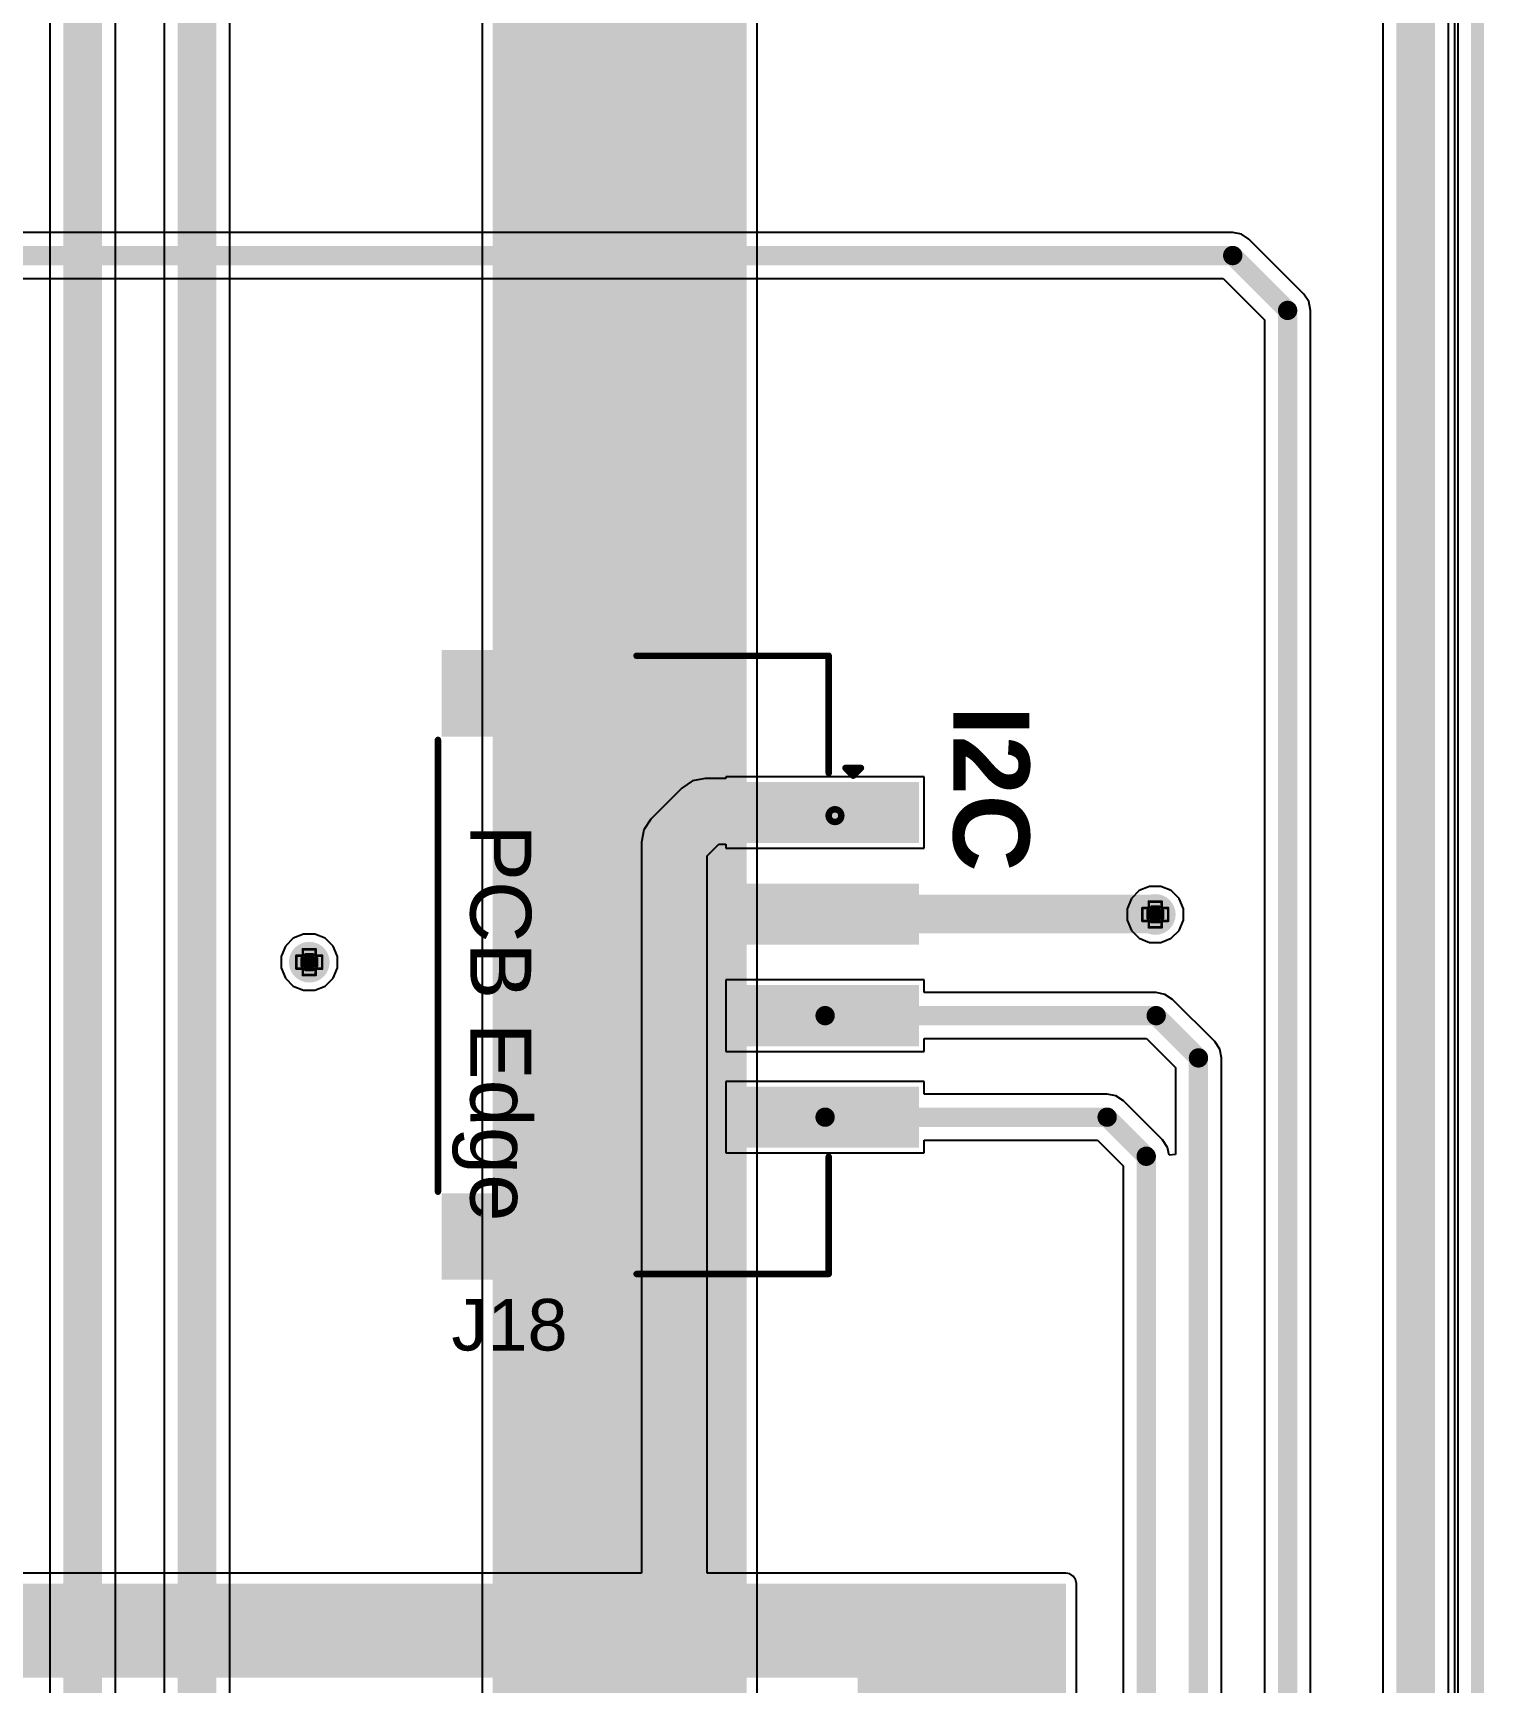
# Model space of a CAD drawing. Header units: inches. Extents: x -7 to 5163, y -3 to 5149.
# Drawn here: x 168.55 to 197.13, y 81.41 to 113.91 of the extents above; entities that cross this region are included whole.
import ezdxf

# ---------------------------------------------------------------- set-up
doc = ezdxf.new("R2010")
doc.units = ezdxf.units.IN
for name, color, linetype in [('Board Outline', 216, 'Continuous'), ('Bottom Layer', 5, 'Continuous'), ('Bottom Solder', 6, 'Continuous'), ('Drill Drawing', 1, 'Continuous'), ('GND', 76, 'Continuous'), ('Mechanical 15', 56, 'Continuous'), ('PWR', 16, 'Continuous'), ('Top Layer', 1, 'Continuous'), ('Top Overlay', 2, 'Continuous'), ('Top Paste', 8, 'Continuous'), ('Top Solder', 216, 'Continuous'), ('Via Holes', 16, 'Continuous')]:
    doc.layers.add(name, color=color, linetype=linetype)
doc.styles.add('Arial', font='', dxfattribs={"height": 0.2})
doc.styles.add('Arial_Bold', font='', dxfattribs={"height": 0.2})
doc.styles.get('Arial').set_extended_font_data('Arial')
doc.styles.get('Arial_Bold').set_extended_font_data('Arial', bold=True)

# ---------------------------------------------------------------- blocks, each defined once
blk = doc.blocks.new('WAFER_PH2_0_4PWB_56')
at = {"layer": 'Top Layer'}
for points in [[(-0.5000002699999999, 1.75000031), (0.5000002699999999, 1.75000031), (0.5000002699999999, -1.75000031), (-0.5000002699999999, -1.75000031)], [(1.50000081, 1.75000031), (2.50000135, 1.75000031), (2.50000135, -1.75000031), (1.50000081, -1.75000031)], [(3.49999935, 1.75000031), (4.49999989, 1.75000031), (4.49999989, -1.75000031), (3.49999935, -1.75000031)], [(5.500000429999999, 1.75000031), (6.500000969999999, 1.75000031), (6.500000969999999, -1.75000031), (5.500000429999999, -1.75000031)], [(-3.10000015, -3.94999845), (-1.60000061, -3.94999845), (-1.60000061, -7.44999907), (-3.10000015, -7.44999907)], [(7.600001310000001, -3.94999845), (9.100000849999999, -3.94999845), (9.100000849999999, -7.44999907), (7.600001310000001, -7.44999907)]]:
    blk.add_hatch(color=1, dxfattribs=at).paths.add_polyline_path(points)
at = {"layer": 'Top Paste'}
for points in [[(-0.5000002699999999, 1.75000031), (0.5000002699999999, 1.75000031), (0.5000002699999999, -1.75000031), (-0.5000002699999999, -1.75000031)], [(1.50000081, 1.75000031), (2.50000135, 1.75000031), (2.50000135, -1.75000031), (1.50000081, -1.75000031)], [(3.49999935, 1.75000031), (4.49999989, 1.75000031), (4.49999989, -1.75000031), (3.49999935, -1.75000031)], [(5.500000429999999, 1.75000031), (6.500000969999999, 1.75000031), (6.500000969999999, -1.75000031), (5.500000429999999, -1.75000031)], [(-3.10000015, -3.94999845), (-1.60000061, -3.94999845), (-1.60000061, -7.44999907), (-3.10000015, -7.44999907)], [(7.600001310000001, -3.94999845), (9.100000849999999, -3.94999845), (9.100000849999999, -7.44999907), (7.600001310000001, -7.44999907)]]:
    blk.add_hatch(color=8, dxfattribs=at).paths.add_polyline_path(points)
at = {"layer": 'Top Solder'}
for points in [[(-0.6016002699999999, 1.85160031), (0.6016002699999999, 1.85160031), (0.6016002699999999, -1.85160031), (-0.6016002699999999, -1.85160031)], [(1.39840081, 1.85160031), (2.60160135, 1.85160031), (2.60160135, -1.85160031), (1.39840081, -1.85160031)], [(3.39839935, 1.85160031), (4.60159989, 1.85160031), (4.60159989, -1.85160031), (3.39839935, -1.85160031)], [(5.39840043, 1.85160031), (6.601600969999999, 1.85160031), (6.601600969999999, -1.85160031), (5.39840043, -1.85160031)], [(-3.20160015, -3.84839845), (-1.49840061, -3.84839845), (-1.49840061, -7.55159907), (-3.20160015, -7.55159907)], [(7.49840131, -3.84839845), (9.20160085, -3.84839845), (9.20160085, -7.55159907), (7.49840131, -7.55159907)]]:
    blk.add_hatch(color=216, dxfattribs=at).paths.add_polyline_path(points)
at = {"layer": 'Mechanical 15'}
for points in [[(0.18463768, 0.1941068, 0.127, 0.127, 1), (-0.06529831999999999, 0.1941068, 0.127, 0.127, 1)], [(-0.09704832, 0.1941068, 0.0635, 0.0635, 1), (-0.03354832, 0.1941068, 0.0635, 0.0635, 1)], [(0.15288768, 0.1941068, 0.0635, 0.0635, 1), (0.21638768, 0.1941068, 0.0635, 0.0635, 1)]]:
    blk.add_lwpolyline(points, format="xyseb", close=True, dxfattribs=at)
at = {"layer": 'Top Overlay'}
for points in [[(-0.7271994599999999, 0.55360062, 0.127, 0.127, 0), (-0.8795994599999999, 0.70600062, 0.127, 0.127, 0)], [(-0.8795994599999999, 0.40120062, 0.127, 0.127, 0), (-0.8795994599999999, 0.70600062, 0.127, 0.127, 0)], [(-0.8795994599999999, 0.40120062, 0.127, 0.127, 0), (-0.7271994599999999, 0.55360062, 0.127, 0.127, 0)], [(-0.77799946, 0.07100062, 0.127, 0.127, 0), (-3.08939946, 0.07100062, 0.127, 0.127, 0)], [(-3.08939946, -3.71359938, 0.127, 0.127, 0), (-3.08939946, 0.07100062, 0.127, 0.127, 0)], [(9.08940016, 0.07100062, 0.127, 0.127, 0), (6.778000159999999, 0.07100062, 0.127, 0.127, 0)], [(9.08940016, -3.71359938, 0.127, 0.127, 0), (9.08940016, 0.07100062, 0.127, 0.127, 0)], [(7.468199439999999, -7.62519938, 0.127, 0.127, 0), (-1.43180054, -7.62519938, 0.127, 0.127, 0)]]:
    blk.add_lwpolyline(points, format="xyseb", dxfattribs=at)
for points in [[(-0.91134946, 0.70600062, 0.0635, 0.0635, 1), (-0.8478494599999998, 0.70600062, 0.0635, 0.0635, 1)], [(-0.91134946, 0.70600062, 0.0635, 0.0635, 1), (-0.8478494599999998, 0.70600062, 0.0635, 0.0635, 1)], [(-0.91134946, 0.40120062, 0.0635, 0.0635, 1), (-0.8478494599999998, 0.40120062, 0.0635, 0.0635, 1)], [(-0.91134946, 0.40120062, 0.0635, 0.0635, 1), (-0.8478494599999998, 0.40120062, 0.0635, 0.0635, 1)], [(-0.75894946, 0.55360062, 0.0635, 0.0635, 1), (-0.69544946, 0.55360062, 0.0635, 0.0635, 1)], [(-0.75894946, 0.55360062, 0.0635, 0.0635, 1), (-0.69544946, 0.55360062, 0.0635, 0.0635, 1)], [(-3.12114946, 0.07100062, 0.0635, 0.0635, 1), (-3.05764946, 0.07100062, 0.0635, 0.0635, 1)], [(-3.12114946, 0.07100062, 0.0635, 0.0635, 1), (-3.05764946, 0.07100062, 0.0635, 0.0635, 1)], [(-0.80974946, 0.07100062, 0.0635, 0.0635, 1), (-0.7462494599999999, 0.07100062, 0.0635, 0.0635, 1)], [(6.74625016, 0.07100062, 0.0635, 0.0635, 1), (6.80975016, 0.07100062, 0.0635, 0.0635, 1)], [(9.05765016, 0.07100062, 0.0635, 0.0635, 1), (9.12115016, 0.07100062, 0.0635, 0.0635, 1)], [(9.05765016, 0.07100062, 0.0635, 0.0635, 1), (9.12115016, 0.07100062, 0.0635, 0.0635, 1)], [(-3.12114946, -3.71359938, 0.0635, 0.0635, 1), (-3.05764946, -3.71359938, 0.0635, 0.0635, 1)], [(9.05765016, -3.71359938, 0.0635, 0.0635, 1), (9.12115016, -3.71359938, 0.0635, 0.0635, 1)], [(-1.46355054, -7.62519938, 0.0635, 0.0635, 1), (-1.40005054, -7.62519938, 0.0635, 0.0635, 1)], [(7.436449440000001, -7.62519938, 0.0635, 0.0635, 1), (7.49994944, -7.62519938, 0.0635, 0.0635, 1)]]:
    blk.add_lwpolyline(points, format="xyseb", close=True, dxfattribs=at)
at = {"layer": 'Top Overlay', "style": 'Arial'}
blk.add_text('PCB Edge', height=1.20000014, dxfattribs=at).set_placement((0.2286, -6.98827406))

msp = doc.modelspace()

# ---------------------------------------------------------------- hatches: boundary and pattern name
at = {"layer": 'Bottom Layer'}
msp.add_hatch(color=5, dxfattribs=at).paths.add_polyline_path([(177.59964734, 61.08699999999999), (182.60755198, 61.08699999999999), (182.60755198, 155.0924), (177.59964734, 155.0924)])
h = msp.add_hatch(color=5, dxfattribs=at)
edge = h.paths.add_edge_path()
edge.add_arc((190.6524, 96.5454), 0.2999994, 0, 360)
h = msp.add_hatch(color=5, dxfattribs=at)
edge = h.paths.add_edge_path()
edge.add_arc((173.99, 95.6056), 0.2999994, 0, 360)
at = {"layer": 'Bottom Solder'}
h = msp.add_hatch(color=6, dxfattribs=at)
edge = h.paths.add_edge_path()
edge.add_arc((190.6524, 96.5454), 0.4015993999999999, 0, 360)
h = msp.add_hatch(color=6, dxfattribs=at)
edge = h.paths.add_edge_path()
edge.add_arc((173.99, 95.6056), 0.4015993999999999, 0, 360)
at = {"layer": 'GND'}
h = msp.add_hatch(color=76, dxfattribs=at)
edge = h.paths.add_edge_path()
edge.add_arc((190.6524, 96.5454), 0.2999994, 0, 360)
h = msp.add_hatch(color=76, dxfattribs=at)
edge = h.paths.add_edge_path()
edge.add_arc((173.99, 95.6056), 0.2999994, 0, 360)
at = {"layer": 'PWR'}
h = msp.add_hatch(color=16, dxfattribs=at)
edge = h.paths.add_edge_path()
edge.add_arc((190.6524, 96.5454), 0.2999994, 0, 360)
h = msp.add_hatch(color=16, dxfattribs=at)
edge = h.paths.add_edge_path()
edge.add_arc((173.99, 95.6056), 0.2999994, 0, 360)
at = {"layer": 'Top Layer'}
h = msp.add_hatch(color=1, dxfattribs=at)
edge = h.paths.add_edge_path()
edge.add_arc((190.6524, 96.5454), 0.2999994, 0, 360)
h = msp.add_hatch(color=1, dxfattribs=at)
edge = h.paths.add_edge_path()
edge.add_arc((173.99, 95.6056), 0.2999994, 0, 360)
for points in [[(83.82577341999999, 81.5086), (188.89197426, 81.5086), (188.89197426, 83.3628), (83.82577341999999, 83.3628)], [(184.791985, 71.37200610000001), (188.8919768, 71.37200610000001), (188.8919768, 83.36279746), (184.791985, 83.36279746)]]:
    msp.add_hatch(color=1, dxfattribs=at).paths.add_polyline_path(points)
at = {"layer": 'Top Solder'}
h = msp.add_hatch(color=216, dxfattribs=at)
edge = h.paths.add_edge_path()
edge.add_arc((190.6524, 96.5454), 0.4015993999999999, 0, 360)
h = msp.add_hatch(color=216, dxfattribs=at)
edge = h.paths.add_edge_path()
edge.add_arc((173.99, 95.6056), 0.4015993999999999, 0, 360)
at = {"layer": 'Via Holes'}
h = msp.add_hatch(color=7, dxfattribs=at)
edge = h.paths.add_edge_path()
edge.add_arc((190.6524, 96.5454), 0.1499997, 0, 360)
h = msp.add_hatch(color=7, dxfattribs=at)
edge = h.paths.add_edge_path()
edge.add_arc((173.99, 95.6056), 0.1499997, 0, 360)

# ---------------------------------------------------------------- linework, layer by layer
at = {"layer": 'Board Outline'}
msp.add_lwpolyline([(196.9999743, 1.62870896, 0.254, 0.254, 0), (197.00000478, 152.62200108, 0.254, 0.254, 0)], format="xyseb", dxfattribs=at)
at = {"layer": 'Bottom Layer'}
for p, q in [((196.61154734, 152.62200108), (196.6115194, 1.62870642)), ((182.81473216, 71.73779658), (182.81473216, 142.75979068)), ((168.87801378, 127.9652), (168.87801378, 20.18763298)), ((170.17289562, 19.9194547), (170.17289562, 127.9652)), ((177.39246716, 127.9652), (177.39246716, 64.9193901)), ((171.13275908, 126.6444), (171.13275908, 19.1947038)), ((172.42764092, 50.44604592), (172.42764092, 126.37622172))]:
    msp.add_line(p, q, dxfattribs=at)
for points in [[(169.5254547, 19.9194547, 0.7619999999999999, 0.7619999999999999, 0), (169.5254547, 128.3783437, 0.7619999999999999, 0.7619999999999999, 0)], [(171.7802, 18.92652552, 0.7619999999999999, 0.7619999999999999, 0), (171.7802, 126.6444, 0.7619999999999999, 0.7619999999999999, 0)]]:
    msp.add_lwpolyline(points, format="xyseb", dxfattribs=at)
at = {"layer": 'Drill Drawing'}
for points in [[(190.3984, 96.41839999999999, 0.0508, 0.0508, 0), (190.3984, 96.6724, 0.0508, 0.0508, 0)], [(190.3984, 96.6724, 0.0508, 0.0508, 0), (190.5254, 96.6724, 0.0508, 0.0508, 0)], [(190.5, 96.4692, 0.0508, 0.0508, 0), (190.5, 96.62159999999999, 0.0508, 0.0508, 0)], [(190.5, 96.62159999999999, 0.0508, 0.0508, 0), (190.5762, 96.62159999999999, 0.0508, 0.0508, 0)], [(190.5254, 96.6724, 0.0508, 0.0508, 0), (190.5254, 96.79939999999999, 0.0508, 0.0508, 0)], [(190.5254, 96.79939999999999, 0.0508, 0.0508, 0), (190.7794, 96.79939999999999, 0.0508, 0.0508, 0)], [(190.5762, 96.62159999999999, 0.0508, 0.0508, 0), (190.5762, 96.69779999999999, 0.0508, 0.0508, 0)], [(190.5762, 96.69779999999999, 0.0508, 0.0508, 0), (190.7286, 96.69779999999999, 0.0508, 0.0508, 0)], [(190.7286, 96.62159999999999, 0.0508, 0.0508, 0), (190.7286, 96.69779999999999, 0.0508, 0.0508, 0)], [(190.7286, 96.62159999999999, 0.0508, 0.0508, 0), (190.8048, 96.62159999999999, 0.0508, 0.0508, 0)], [(190.7794, 96.6724, 0.0508, 0.0508, 0), (190.7794, 96.79939999999999, 0.0508, 0.0508, 0)], [(190.7794, 96.6724, 0.0508, 0.0508, 0), (190.9064, 96.6724, 0.0508, 0.0508, 0)], [(190.8048, 96.4692, 0.0508, 0.0508, 0), (190.8048, 96.62159999999999, 0.0508, 0.0508, 0)], [(190.9064, 96.41839999999999, 0.0508, 0.0508, 0), (190.9064, 96.6724, 0.0508, 0.0508, 0)], [(190.3984, 96.41839999999999, 0.0508, 0.0508, 0), (190.5254, 96.41839999999999, 0.0508, 0.0508, 0)], [(190.5, 96.4692, 0.0508, 0.0508, 0), (190.5762, 96.4692, 0.0508, 0.0508, 0)], [(190.5254, 96.2914, 0.0508, 0.0508, 0), (190.5254, 96.41839999999999, 0.0508, 0.0508, 0)], [(190.5254, 96.2914, 0.0508, 0.0508, 0), (190.7794, 96.2914, 0.0508, 0.0508, 0)], [(190.5762, 96.39299999999999, 0.0508, 0.0508, 0), (190.5762, 96.4692, 0.0508, 0.0508, 0)], [(190.5762, 96.39299999999999, 0.0508, 0.0508, 0), (190.7286, 96.39299999999999, 0.0508, 0.0508, 0)], [(190.7286, 96.4692, 0.0508, 0.0508, 0), (190.8048, 96.4692, 0.0508, 0.0508, 0)], [(190.7286, 96.39299999999999, 0.0508, 0.0508, 0), (190.7286, 96.4692, 0.0508, 0.0508, 0)], [(190.7794, 96.41839999999999, 0.0508, 0.0508, 0), (190.9064, 96.41839999999999, 0.0508, 0.0508, 0)], [(190.7794, 96.2914, 0.0508, 0.0508, 0), (190.7794, 96.41839999999999, 0.0508, 0.0508, 0)], [(173.736, 95.47859999999999, 0.0508, 0.0508, 0), (173.736, 95.73259999999999, 0.0508, 0.0508, 0)], [(173.736, 95.73259999999999, 0.0508, 0.0508, 0), (173.863, 95.73259999999999, 0.0508, 0.0508, 0)], [(173.8376, 95.5294, 0.0508, 0.0508, 0), (173.8376, 95.6818, 0.0508, 0.0508, 0)], [(173.8376, 95.6818, 0.0508, 0.0508, 0), (173.9138, 95.6818, 0.0508, 0.0508, 0)], [(173.863, 95.73259999999999, 0.0508, 0.0508, 0), (173.863, 95.8596, 0.0508, 0.0508, 0)], [(173.863, 95.8596, 0.0508, 0.0508, 0), (174.117, 95.8596, 0.0508, 0.0508, 0)], [(173.9138, 95.6818, 0.0508, 0.0508, 0), (173.9138, 95.758, 0.0508, 0.0508, 0)], [(173.9138, 95.758, 0.0508, 0.0508, 0), (174.0662, 95.758, 0.0508, 0.0508, 0)], [(174.0662, 95.6818, 0.0508, 0.0508, 0), (174.0662, 95.758, 0.0508, 0.0508, 0)], [(174.0662, 95.6818, 0.0508, 0.0508, 0), (174.1424, 95.6818, 0.0508, 0.0508, 0)], [(174.117, 95.73259999999999, 0.0508, 0.0508, 0), (174.117, 95.8596, 0.0508, 0.0508, 0)], [(174.117, 95.73259999999999, 0.0508, 0.0508, 0), (174.244, 95.73259999999999, 0.0508, 0.0508, 0)], [(174.1424, 95.5294, 0.0508, 0.0508, 0), (174.1424, 95.6818, 0.0508, 0.0508, 0)], [(174.244, 95.47859999999999, 0.0508, 0.0508, 0), (174.244, 95.73259999999999, 0.0508, 0.0508, 0)], [(173.736, 95.47859999999999, 0.0508, 0.0508, 0), (173.863, 95.47859999999999, 0.0508, 0.0508, 0)], [(173.8376, 95.5294, 0.0508, 0.0508, 0), (173.9138, 95.5294, 0.0508, 0.0508, 0)], [(173.863, 95.35159999999999, 0.0508, 0.0508, 0), (173.863, 95.47859999999999, 0.0508, 0.0508, 0)], [(173.863, 95.35159999999999, 0.0508, 0.0508, 0), (174.117, 95.35159999999999, 0.0508, 0.0508, 0)], [(173.9138, 95.4532, 0.0508, 0.0508, 0), (173.9138, 95.5294, 0.0508, 0.0508, 0)], [(173.9138, 95.4532, 0.0508, 0.0508, 0), (174.0662, 95.4532, 0.0508, 0.0508, 0)], [(174.0662, 95.5294, 0.0508, 0.0508, 0), (174.1424, 95.5294, 0.0508, 0.0508, 0)], [(174.0662, 95.4532, 0.0508, 0.0508, 0), (174.0662, 95.5294, 0.0508, 0.0508, 0)], [(174.117, 95.47859999999999, 0.0508, 0.0508, 0), (174.244, 95.47859999999999, 0.0508, 0.0508, 0)], [(174.117, 95.35159999999999, 0.0508, 0.0508, 0), (174.117, 95.47859999999999, 0.0508, 0.0508, 0)]]:
    msp.add_lwpolyline(points, format="xyseb", dxfattribs=at)
for points in [[(190.3857, 96.6724, 0.0254, 0.0254, 1), (190.4111, 96.6724, 0.0254, 0.0254, 1)], [(190.3857, 96.6724, 0.0254, 0.0254, 1), (190.4111, 96.6724, 0.0254, 0.0254, 1)], [(190.4873, 96.62159999999999, 0.0254, 0.0254, 1), (190.5127, 96.62159999999999, 0.0254, 0.0254, 1)], [(190.4873, 96.62159999999999, 0.0254, 0.0254, 1), (190.5127, 96.62159999999999, 0.0254, 0.0254, 1)], [(190.5127, 96.79939999999999, 0.0254, 0.0254, 1), (190.5381, 96.79939999999999, 0.0254, 0.0254, 1)], [(190.5127, 96.79939999999999, 0.0254, 0.0254, 1), (190.5381, 96.79939999999999, 0.0254, 0.0254, 1)], [(190.5127, 96.6724, 0.0254, 0.0254, 1), (190.5381, 96.6724, 0.0254, 0.0254, 1)], [(190.5127, 96.6724, 0.0254, 0.0254, 1), (190.5381, 96.6724, 0.0254, 0.0254, 1)], [(190.5635, 96.69779999999999, 0.0254, 0.0254, 1), (190.5889, 96.69779999999999, 0.0254, 0.0254, 1)], [(190.5635, 96.69779999999999, 0.0254, 0.0254, 1), (190.5889, 96.69779999999999, 0.0254, 0.0254, 1)], [(190.5635, 96.62159999999999, 0.0254, 0.0254, 1), (190.5889, 96.62159999999999, 0.0254, 0.0254, 1)], [(190.5635, 96.62159999999999, 0.0254, 0.0254, 1), (190.5889, 96.62159999999999, 0.0254, 0.0254, 1)], [(190.7159, 96.69779999999999, 0.0254, 0.0254, 1), (190.7413, 96.69779999999999, 0.0254, 0.0254, 1)], [(190.7159, 96.69779999999999, 0.0254, 0.0254, 1), (190.7413, 96.69779999999999, 0.0254, 0.0254, 1)], [(190.7159, 96.62159999999999, 0.0254, 0.0254, 1), (190.7413, 96.62159999999999, 0.0254, 0.0254, 1)], [(190.7159, 96.62159999999999, 0.0254, 0.0254, 1), (190.7413, 96.62159999999999, 0.0254, 0.0254, 1)], [(190.7667, 96.79939999999999, 0.0254, 0.0254, 1), (190.7921, 96.79939999999999, 0.0254, 0.0254, 1)], [(190.7667, 96.79939999999999, 0.0254, 0.0254, 1), (190.7921, 96.79939999999999, 0.0254, 0.0254, 1)], [(190.7667, 96.6724, 0.0254, 0.0254, 1), (190.7921, 96.6724, 0.0254, 0.0254, 1)], [(190.7667, 96.6724, 0.0254, 0.0254, 1), (190.7921, 96.6724, 0.0254, 0.0254, 1)], [(190.7921, 96.62159999999999, 0.0254, 0.0254, 1), (190.8175, 96.62159999999999, 0.0254, 0.0254, 1)], [(190.7921, 96.62159999999999, 0.0254, 0.0254, 1), (190.8175, 96.62159999999999, 0.0254, 0.0254, 1)], [(190.8937, 96.6724, 0.0254, 0.0254, 1), (190.9191, 96.6724, 0.0254, 0.0254, 1)], [(190.8937, 96.6724, 0.0254, 0.0254, 1), (190.9191, 96.6724, 0.0254, 0.0254, 1)], [(190.3857, 96.41839999999999, 0.0254, 0.0254, 1), (190.4111, 96.41839999999999, 0.0254, 0.0254, 1)], [(190.3857, 96.41839999999999, 0.0254, 0.0254, 1), (190.4111, 96.41839999999999, 0.0254, 0.0254, 1)], [(190.4873, 96.4692, 0.0254, 0.0254, 1), (190.5127, 96.4692, 0.0254, 0.0254, 1)], [(190.4873, 96.4692, 0.0254, 0.0254, 1), (190.5127, 96.4692, 0.0254, 0.0254, 1)], [(190.5127, 96.41839999999999, 0.0254, 0.0254, 1), (190.5381, 96.41839999999999, 0.0254, 0.0254, 1)], [(190.5127, 96.41839999999999, 0.0254, 0.0254, 1), (190.5381, 96.41839999999999, 0.0254, 0.0254, 1)], [(190.5127, 96.2914, 0.0254, 0.0254, 1), (190.5381, 96.2914, 0.0254, 0.0254, 1)], [(190.5127, 96.2914, 0.0254, 0.0254, 1), (190.5381, 96.2914, 0.0254, 0.0254, 1)], [(190.5635, 96.4692, 0.0254, 0.0254, 1), (190.5889, 96.4692, 0.0254, 0.0254, 1)], [(190.5635, 96.4692, 0.0254, 0.0254, 1), (190.5889, 96.4692, 0.0254, 0.0254, 1)], [(190.5635, 96.39299999999999, 0.0254, 0.0254, 1), (190.5889, 96.39299999999999, 0.0254, 0.0254, 1)], [(190.5635, 96.39299999999999, 0.0254, 0.0254, 1), (190.5889, 96.39299999999999, 0.0254, 0.0254, 1)], [(190.7159, 96.4692, 0.0254, 0.0254, 1), (190.7413, 96.4692, 0.0254, 0.0254, 1)], [(190.7159, 96.4692, 0.0254, 0.0254, 1), (190.7413, 96.4692, 0.0254, 0.0254, 1)], [(190.7159, 96.39299999999999, 0.0254, 0.0254, 1), (190.7413, 96.39299999999999, 0.0254, 0.0254, 1)], [(190.7159, 96.39299999999999, 0.0254, 0.0254, 1), (190.7413, 96.39299999999999, 0.0254, 0.0254, 1)], [(190.7667, 96.41839999999999, 0.0254, 0.0254, 1), (190.7921, 96.41839999999999, 0.0254, 0.0254, 1)], [(190.7667, 96.41839999999999, 0.0254, 0.0254, 1), (190.7921, 96.41839999999999, 0.0254, 0.0254, 1)], [(190.7667, 96.2914, 0.0254, 0.0254, 1), (190.7921, 96.2914, 0.0254, 0.0254, 1)], [(190.7667, 96.2914, 0.0254, 0.0254, 1), (190.7921, 96.2914, 0.0254, 0.0254, 1)], [(190.7921, 96.4692, 0.0254, 0.0254, 1), (190.8175, 96.4692, 0.0254, 0.0254, 1)], [(190.7921, 96.4692, 0.0254, 0.0254, 1), (190.8175, 96.4692, 0.0254, 0.0254, 1)], [(190.8937, 96.41839999999999, 0.0254, 0.0254, 1), (190.9191, 96.41839999999999, 0.0254, 0.0254, 1)], [(190.8937, 96.41839999999999, 0.0254, 0.0254, 1), (190.9191, 96.41839999999999, 0.0254, 0.0254, 1)], [(173.7233, 95.73259999999999, 0.0254, 0.0254, 1), (173.7487, 95.73259999999999, 0.0254, 0.0254, 1)], [(173.7233, 95.73259999999999, 0.0254, 0.0254, 1), (173.7487, 95.73259999999999, 0.0254, 0.0254, 1)], [(173.8249, 95.6818, 0.0254, 0.0254, 1), (173.8503, 95.6818, 0.0254, 0.0254, 1)], [(173.8249, 95.6818, 0.0254, 0.0254, 1), (173.8503, 95.6818, 0.0254, 0.0254, 1)], [(173.8503, 95.8596, 0.0254, 0.0254, 1), (173.8757, 95.8596, 0.0254, 0.0254, 1)], [(173.8503, 95.8596, 0.0254, 0.0254, 1), (173.8757, 95.8596, 0.0254, 0.0254, 1)], [(173.8503, 95.73259999999999, 0.0254, 0.0254, 1), (173.8757, 95.73259999999999, 0.0254, 0.0254, 1)], [(173.8503, 95.73259999999999, 0.0254, 0.0254, 1), (173.8757, 95.73259999999999, 0.0254, 0.0254, 1)], [(173.9011, 95.758, 0.0254, 0.0254, 1), (173.9265, 95.758, 0.0254, 0.0254, 1)], [(173.9011, 95.758, 0.0254, 0.0254, 1), (173.9265, 95.758, 0.0254, 0.0254, 1)], [(173.9011, 95.6818, 0.0254, 0.0254, 1), (173.9265, 95.6818, 0.0254, 0.0254, 1)], [(173.9011, 95.6818, 0.0254, 0.0254, 1), (173.9265, 95.6818, 0.0254, 0.0254, 1)], [(174.0535, 95.758, 0.0254, 0.0254, 1), (174.0789, 95.758, 0.0254, 0.0254, 1)], [(174.0535, 95.758, 0.0254, 0.0254, 1), (174.0789, 95.758, 0.0254, 0.0254, 1)], [(174.0535, 95.6818, 0.0254, 0.0254, 1), (174.0789, 95.6818, 0.0254, 0.0254, 1)], [(174.0535, 95.6818, 0.0254, 0.0254, 1), (174.0789, 95.6818, 0.0254, 0.0254, 1)], [(174.1043, 95.8596, 0.0254, 0.0254, 1), (174.1297, 95.8596, 0.0254, 0.0254, 1)], [(174.1043, 95.8596, 0.0254, 0.0254, 1), (174.1297, 95.8596, 0.0254, 0.0254, 1)], [(174.1043, 95.73259999999999, 0.0254, 0.0254, 1), (174.1297, 95.73259999999999, 0.0254, 0.0254, 1)], [(174.1043, 95.73259999999999, 0.0254, 0.0254, 1), (174.1297, 95.73259999999999, 0.0254, 0.0254, 1)], [(174.1297, 95.6818, 0.0254, 0.0254, 1), (174.1551, 95.6818, 0.0254, 0.0254, 1)], [(174.1297, 95.6818, 0.0254, 0.0254, 1), (174.1551, 95.6818, 0.0254, 0.0254, 1)], [(174.2313, 95.73259999999999, 0.0254, 0.0254, 1), (174.2567, 95.73259999999999, 0.0254, 0.0254, 1)], [(174.2313, 95.73259999999999, 0.0254, 0.0254, 1), (174.2567, 95.73259999999999, 0.0254, 0.0254, 1)], [(173.7233, 95.47859999999999, 0.0254, 0.0254, 1), (173.7487, 95.47859999999999, 0.0254, 0.0254, 1)], [(173.7233, 95.47859999999999, 0.0254, 0.0254, 1), (173.7487, 95.47859999999999, 0.0254, 0.0254, 1)], [(173.8249, 95.5294, 0.0254, 0.0254, 1), (173.8503, 95.5294, 0.0254, 0.0254, 1)], [(173.8249, 95.5294, 0.0254, 0.0254, 1), (173.8503, 95.5294, 0.0254, 0.0254, 1)], [(173.8503, 95.47859999999999, 0.0254, 0.0254, 1), (173.8757, 95.47859999999999, 0.0254, 0.0254, 1)], [(173.8503, 95.47859999999999, 0.0254, 0.0254, 1), (173.8757, 95.47859999999999, 0.0254, 0.0254, 1)], [(173.8503, 95.35159999999999, 0.0254, 0.0254, 1), (173.8757, 95.35159999999999, 0.0254, 0.0254, 1)], [(173.8503, 95.35159999999999, 0.0254, 0.0254, 1), (173.8757, 95.35159999999999, 0.0254, 0.0254, 1)], [(173.9011, 95.5294, 0.0254, 0.0254, 1), (173.9265, 95.5294, 0.0254, 0.0254, 1)], [(173.9011, 95.5294, 0.0254, 0.0254, 1), (173.9265, 95.5294, 0.0254, 0.0254, 1)], [(173.9011, 95.4532, 0.0254, 0.0254, 1), (173.9265, 95.4532, 0.0254, 0.0254, 1)], [(173.9011, 95.4532, 0.0254, 0.0254, 1), (173.9265, 95.4532, 0.0254, 0.0254, 1)], [(174.0535, 95.5294, 0.0254, 0.0254, 1), (174.0789, 95.5294, 0.0254, 0.0254, 1)], [(174.0535, 95.5294, 0.0254, 0.0254, 1), (174.0789, 95.5294, 0.0254, 0.0254, 1)], [(174.0535, 95.4532, 0.0254, 0.0254, 1), (174.0789, 95.4532, 0.0254, 0.0254, 1)], [(174.0535, 95.4532, 0.0254, 0.0254, 1), (174.0789, 95.4532, 0.0254, 0.0254, 1)], [(174.1043, 95.47859999999999, 0.0254, 0.0254, 1), (174.1297, 95.47859999999999, 0.0254, 0.0254, 1)], [(174.1043, 95.47859999999999, 0.0254, 0.0254, 1), (174.1297, 95.47859999999999, 0.0254, 0.0254, 1)], [(174.1043, 95.35159999999999, 0.0254, 0.0254, 1), (174.1297, 95.35159999999999, 0.0254, 0.0254, 1)], [(174.1043, 95.35159999999999, 0.0254, 0.0254, 1), (174.1297, 95.35159999999999, 0.0254, 0.0254, 1)], [(174.1297, 95.5294, 0.0254, 0.0254, 1), (174.1551, 95.5294, 0.0254, 0.0254, 1)], [(174.1297, 95.5294, 0.0254, 0.0254, 1), (174.1551, 95.5294, 0.0254, 0.0254, 1)], [(174.2313, 95.47859999999999, 0.0254, 0.0254, 1), (174.2567, 95.47859999999999, 0.0254, 0.0254, 1)], [(174.2313, 95.47859999999999, 0.0254, 0.0254, 1), (174.2567, 95.47859999999999, 0.0254, 0.0254, 1)]]:
    msp.add_lwpolyline(points, format="xyseb", close=True, dxfattribs=at)
at = {"layer": 'GND'}
msp.add_line((196.61154734, 152.62200108), (196.6115194, 1.62870642), dxfattribs=at)
at = {"layer": 'PWR'}
for p, q in [((196.5452, 140.62650818), (196.5452, 1.7687544)), ((190.33858554, 97.0150587), (190.1827413, 96.85921446)), ((190.5422021, 97.0993994), (190.33858554, 97.0150587)), ((190.7625979, 97.0993994), (190.5422021, 97.0993994)), ((190.96621446, 97.0150587), (190.7625979, 97.0993994)), ((191.1220587, 96.85921446), (190.96621446, 97.0150587)), ((190.1827413, 96.85921446), (190.0984006, 96.65559789999999)), ((190.0984006, 96.65559789999999), (190.0984006, 96.4352021)), ((191.2063994, 96.65559789999999), (191.1220587, 96.85921446)), ((191.2063994, 96.4352021), (191.2063994, 96.65559789999999)), ((190.0984006, 96.4352021), (190.1827413, 96.23158554)), ((190.1827413, 96.23158554), (190.33858554, 96.0757413)), ((190.96621446, 96.0757413), (191.1220587, 96.23158554)), ((191.1220587, 96.23158554), (191.2063994, 96.4352021)), ((173.5203413, 95.91941445999998), (173.4360006, 95.7157979)), ((173.67618554, 96.0752587), (173.5203413, 95.91941445999998)), ((173.8798021, 96.15959939999999), (173.67618554, 96.0752587)), ((174.1001979, 96.15959939999999), (173.8798021, 96.15959939999999)), ((174.30381446, 96.0752587), (174.1001979, 96.15959939999999)), ((174.4596587, 95.91941445999998), (174.30381446, 96.0752587)), ((174.5439994, 95.7157979), (174.4596587, 95.91941445999998)), ((190.33858554, 96.0757413), (190.5422021, 95.99140059999999)), ((190.5422021, 95.99140059999999), (190.7625979, 95.99140059999999)), ((190.7625979, 95.99140059999999), (190.96621446, 96.0757413)), ((173.4360006, 95.7157979), (173.4360006, 95.49540209999999)), ((174.5439994, 95.49540209999999), (174.5439994, 95.7157979)), ((173.4360006, 95.49540209999999), (173.5203413, 95.29178553999999)), ((173.5203413, 95.29178553999999), (173.67618554, 95.13594129999998)), ((174.30381446, 95.13594129999998), (174.4596587, 95.29178553999999)), ((174.4596587, 95.29178553999999), (174.5439994, 95.49540209999999)), ((173.67618554, 95.13594129999998), (173.8798021, 95.0516006)), ((173.8798021, 95.0516006), (174.1001979, 95.0516006)), ((174.1001979, 95.0516006), (174.30381446, 95.13594129999998))]:
    msp.add_line(p, q, dxfattribs=at)
at = {"layer": 'Top Layer'}
for p, q in [((196.6115448, 143.7063801), (196.6115194, 1.62870642)), ((196.42771738, 10.43647646), (196.42771738, 128.83647842)), ((195.13283554, 128.56830014), (195.13283554, 10.70465474)), ((192.17817546, 109.97960478), (136.53370712, 109.97960478)), ((192.35161174, 109.9451065), (192.17817546, 109.97960478)), ((192.49864218, 109.84686438), (192.35161174, 109.9451065)), ((193.57991764, 108.76558638), (192.49864218, 109.84686438)), ((136.53370712, 109.07319054), (191.99044914, 109.07319054)), ((191.99044914, 109.07319054), (192.80625142, 108.2573908)), ((193.57992526, 108.7655813), (193.57991764, 108.76558638)), ((193.67816738, 108.61854832), (193.57992526, 108.7655813)), ((193.7126682, 108.44511458), (193.67816738, 108.61854832)), ((192.80625142, 108.2573908), (192.80625142, 65.63803483999999)), ((193.71266566, 108.44510188), (193.7126682, 108.44511458)), ((193.71266566, 65.45031106), (193.71266566, 108.44510188)), ((181.54003316, 99.1755573), (181.3299904, 99.03520959999999)), ((181.7878, 99.22484091999999), (181.54003316, 99.1755573)), ((182.19680096, 99.22484091999999), (181.7878, 99.22484091999999)), ((186.10319904, 99.25519899999999), (182.19680096, 99.25519899999999)), ((182.19680096, 99.25519899999999), (182.19680096, 99.22484091999999)), ((186.10319904, 97.848801), (186.10319904, 99.25519899999999)), ((181.3299904, 99.03520959999999), (180.7203904, 98.42560959999999)), ((180.5800427, 98.2155643), (180.53075908, 97.9678)), ((180.7203904, 98.42560959999999), (180.5800427, 98.2155643)), ((180.53075908, 97.9678), (180.53075908, 83.56998017999999)), ((181.82564092, 97.69962172), (182.05597828, 97.92995907999999)), ((182.05597828, 97.92995907999999), (182.19680096, 97.92995907999999)), ((182.19680096, 97.92995907999999), (182.19680096, 97.848801)), ((182.19680096, 97.848801), (186.10319904, 97.848801)), ((181.82564092, 83.56998017999999), (181.82564092, 97.69962172)), ((186.10319904, 95.25519938), (182.19680096, 95.25519938)), ((182.19680096, 95.25519938), (182.19680096, 93.84880138)), ((186.10319904, 95.00520749999998), (186.10319904, 95.25519938)), ((190.6707769, 95.00520749999998), (186.10319904, 95.00520749999998)), ((190.84421318, 94.97070921999999), (190.6707769, 95.00520749999998)), ((190.99124362, 94.8724671), (190.84421318, 94.97070921999999)), ((191.82415534, 94.03955538), (190.99124362, 94.8724671)), ((186.10319904, 93.84880138), (186.10319904, 94.09879326)), ((186.10319904, 94.09879326), (190.48305058, 94.09879326)), ((190.48305058, 94.09879326), (191.0504815, 93.53136233999999)), ((191.92239746, 93.89252494), (191.82415534, 94.03955538)), ((182.19680096, 93.84880138), (186.10319904, 93.84880138)), ((191.95689574, 93.71908866), (191.92239746, 93.89252494)), ((191.95689574, 66.30188162), (191.95689574, 93.71908866)), ((191.0504815, 93.53136233999999), (191.0504815, 91.81613336)), ((186.10319904, 93.25519829999999), (182.19680096, 93.25519829999999)), ((182.19680096, 93.25519829999999), (182.19680096, 91.8488003)), ((186.10319904, 93.00520642), (186.10319904, 93.25519829999999)), ((189.70446438, 93.00520642), (186.10319904, 93.00520642)), ((189.87790066, 92.97070814), (189.70446438, 93.00520642)), ((190.0249311, 92.87246601999999), (189.87790066, 92.97070814)), ((190.79506672, 92.10233039999999), (190.0249311, 92.87246601999999)), ((186.10319904, 91.8488003), (186.10319904, 92.09879217999999)), ((186.10319904, 92.09879217999999), (189.51673806, 92.09879217999999)), ((189.51673806, 92.09879217999999), (190.02139288, 91.59413735999999)), ((190.89330884, 91.95529995999999), (190.79506672, 92.10233039999999)), ((182.19680096, 91.8488003), (186.10319904, 91.8488003)), ((190.9234815, 91.80362385999999), (190.89330884, 91.95529995999999)), ((191.0504815, 91.81613336), (190.9234815, 91.80362385999999)), ((190.02139288, 91.59413735999999), (190.02139288, 68.99632378)), ((180.53075908, 83.56998017999999), (83.82577341999999, 83.56998017999999)), ((188.8919768, 83.56998017999999), (181.82564092, 83.56998017999999)), ((188.97126036, 83.55420932), (188.8919768, 83.56998017999999)), ((189.03847638, 83.50929957999999), (188.97126036, 83.55420932)), ((189.08338612, 83.44208356), (189.03847638, 83.50929957999999)), ((189.09915698, 83.3628), (189.08338612, 83.44208356)), ((189.09915698, 71.37200610000001), (189.09915698, 83.3628))]:
    msp.add_line(p, q, dxfattribs=at)
for points in [[(195.78027646, 10.43647646, 0.7619999999999999, 0.7619999999999999, 0), (195.78027646, 128.83647842, 0.7619999999999999, 0.7619999999999999, 0)], [(136.0805, 109.52639766, 0.3809999999999999, 0.3809999999999999, 0), (192.17817546, 109.52639766, 0.3809999999999999, 0.3809999999999999, 0)], [(192.17817546, 109.52639766, 0.3809999999999999, 0.3809999999999999, 0), (193.25945854, 108.44511458, 0.3809999999999999, 0.3809999999999999, 0)], [(193.25945854, 65.45031106, 0.3809999999999999, 0.3809999999999999, 0), (193.25945854, 108.44511458, 0.3809999999999999, 0.3809999999999999, 0)], [(181.1782, 97.9678, 0.7619999999999999, 0.7619999999999999, 0), (181.7878, 98.57739999999998, 0.7619999999999999, 0.7619999999999999, 0)], [(181.7878, 98.57739999999998, 0.7619999999999999, 0.7619999999999999, 0), (184.1246, 98.57739999999998, 0.7619999999999999, 0.7619999999999999, 0)], [(184.1246, 98.57739999999998, 0.7619999999999999, 0.7619999999999999, 0), (184.15, 98.55199999999999, 0.7619999999999999, 0.7619999999999999, 0)], [(181.1782, 82.6516, 0.7619999999999999, 0.7619999999999999, 0), (181.1782, 97.9678, 0.7619999999999999, 0.7619999999999999, 0)], [(184.15, 96.55199891999999, 0.7619999999999999, 0.7619999999999999, 0), (190.64580108, 96.55199891999999, 0.7619999999999999, 0.7619999999999999, 0)], [(190.64580108, 96.55199891999999, 0.7619999999999999, 0.7619999999999999, 0), (190.6524, 96.5454, 0.7619999999999999, 0.7619999999999999, 0)], [(184.15, 94.55200038, 0.3809999999999999, 0.3809999999999999, 0), (190.6707769, 94.55200038, 0.3809999999999999, 0.3809999999999999, 0)], [(190.6707769, 94.55200038, 0.3809999999999999, 0.3809999999999999, 0), (191.50368862, 93.71908866, 0.3809999999999999, 0.3809999999999999, 0)], [(191.50368862, 66.30188162, 0.3809999999999999, 0.3809999999999999, 0), (191.50368862, 93.71908866, 0.3809999999999999, 0.3809999999999999, 0)], [(184.15, 92.55199929999999, 0.3809999999999999, 0.3809999999999999, 0), (189.70446438, 92.55199929999999, 0.3809999999999999, 0.3809999999999999, 0)], [(189.70446438, 92.55199929999999, 0.3809999999999999, 0.3809999999999999, 0), (190.4746, 91.78186367999999, 0.3809999999999999, 0.3809999999999999, 0)], [(190.4746, 68.8086, 0.3809999999999999, 0.3809999999999999, 0), (190.4746, 91.78186367999999, 0.3809999999999999, 0.3809999999999999, 0)], [(181.1782, 82.6516, 0.7619999999999999, 0.7619999999999999, 0), (181.3306, 82.4992, 0.7619999999999999, 0.7619999999999999, 0)]]:
    msp.add_lwpolyline(points, format="xyseb", dxfattribs=at)
for points in [[(192.08292546, 109.52639766, 0.1905, 0.1905, 1), (192.27342546, 109.52639766, 0.1905, 0.1905, 1)], [(192.08292546, 109.52639766, 0.1905, 0.1905, 1), (192.27342546, 109.52639766, 0.1905, 0.1905, 1)], [(193.16420854, 108.44511458, 0.1905, 0.1905, 1), (193.35470854, 108.44511458, 0.1905, 0.1905, 1)], [(193.16420854, 108.44511458, 0.1905, 0.1905, 1), (193.35470854, 108.44511458, 0.1905, 0.1905, 1)], [(181.5973, 98.57739999999998, 0.3809999999999999, 0.3809999999999999, 1), (181.9783, 98.57739999999998, 0.3809999999999999, 0.3809999999999999, 1)], [(181.5973, 98.57739999999998, 0.3809999999999999, 0.3809999999999999, 1), (181.9783, 98.57739999999998, 0.3809999999999999, 0.3809999999999999, 1)], [(183.9341, 98.57739999999998, 0.3809999999999999, 0.3809999999999999, 1), (184.3151, 98.57739999999998, 0.3809999999999999, 0.3809999999999999, 1)], [(183.9341, 98.57739999999998, 0.3809999999999999, 0.3809999999999999, 1), (184.3151, 98.57739999999998, 0.3809999999999999, 0.3809999999999999, 1)], [(183.9595, 98.55199999999999, 0.3809999999999999, 0.3809999999999999, 1), (184.3405, 98.55199999999999, 0.3809999999999999, 0.3809999999999999, 1)], [(180.9877, 97.9678, 0.3809999999999999, 0.3809999999999999, 1), (181.3687, 97.9678, 0.3809999999999999, 0.3809999999999999, 1)], [(180.9877, 97.9678, 0.3809999999999999, 0.3809999999999999, 1), (181.3687, 97.9678, 0.3809999999999999, 0.3809999999999999, 1)], [(183.9595, 96.55199891999999, 0.3809999999999999, 0.3809999999999999, 1), (184.3405, 96.55199891999999, 0.3809999999999999, 0.3809999999999999, 1)], [(190.45530108, 96.55199891999999, 0.3809999999999999, 0.3809999999999999, 1), (190.83630108, 96.55199891999999, 0.3809999999999999, 0.3809999999999999, 1)], [(190.45530108, 96.55199891999999, 0.3809999999999999, 0.3809999999999999, 1), (190.83630108, 96.55199891999999, 0.3809999999999999, 0.3809999999999999, 1)], [(190.4619, 96.5454, 0.3809999999999999, 0.3809999999999999, 1), (190.8429, 96.5454, 0.3809999999999999, 0.3809999999999999, 1)], [(184.05475, 94.55200038, 0.1905, 0.1905, 1), (184.24525, 94.55200038, 0.1905, 0.1905, 1)], [(190.5755269, 94.55200038, 0.1905, 0.1905, 1), (190.7660269, 94.55200038, 0.1905, 0.1905, 1)], [(190.5755269, 94.55200038, 0.1905, 0.1905, 1), (190.7660269, 94.55200038, 0.1905, 0.1905, 1)], [(191.40843862, 93.71908866, 0.1905, 0.1905, 1), (191.59893862, 93.71908866, 0.1905, 0.1905, 1)], [(191.40843862, 93.71908866, 0.1905, 0.1905, 1), (191.59893862, 93.71908866, 0.1905, 0.1905, 1)], [(184.05475, 92.55199929999999, 0.1905, 0.1905, 1), (184.24525, 92.55199929999999, 0.1905, 0.1905, 1)], [(189.60921438, 92.55199929999999, 0.1905, 0.1905, 1), (189.79971438, 92.55199929999999, 0.1905, 0.1905, 1)], [(189.60921438, 92.55199929999999, 0.1905, 0.1905, 1), (189.79971438, 92.55199929999999, 0.1905, 0.1905, 1)], [(190.37935, 91.78186367999999, 0.1905, 0.1905, 1), (190.56985, 91.78186367999999, 0.1905, 0.1905, 1)], [(190.37935, 91.78186367999999, 0.1905, 0.1905, 1), (190.56985, 91.78186367999999, 0.1905, 0.1905, 1)], [(180.9877, 82.6516, 0.3809999999999999, 0.3809999999999999, 1), (181.3687, 82.6516, 0.3809999999999999, 0.3809999999999999, 1)], [(180.9877, 82.6516, 0.3809999999999999, 0.3809999999999999, 1), (181.3687, 82.6516, 0.3809999999999999, 0.3809999999999999, 1)], [(181.1401, 82.4992, 0.3809999999999999, 0.3809999999999999, 1), (181.5211, 82.4992, 0.3809999999999999, 0.3809999999999999, 1)]]:
    msp.add_lwpolyline(points, format="xyseb", close=True, dxfattribs=at)

# ---------------------------------------------------------------- block references
at = {"rotation": 270}
msp.add_blockref('WAFER_PH2_0_4PWB_56', (184.15, 98.55199999999999), dxfattribs=at)

# ---------------------------------------------------------------- texts
at = {"layer": 'Top Overlay', "style": 'Arial_Bold'}
msp.add_text('I2C', height=1.49999954, rotation=270, dxfattribs=at).set_placement((186.67464316, 100.65200088))
at = {"layer": 'Top Overlay', "style": 'Arial'}
msp.add_text('J18', height=1.016, dxfattribs=at).set_placement((176.78961086, 87.95530542))

doc.saveas('drawing.dxf')
